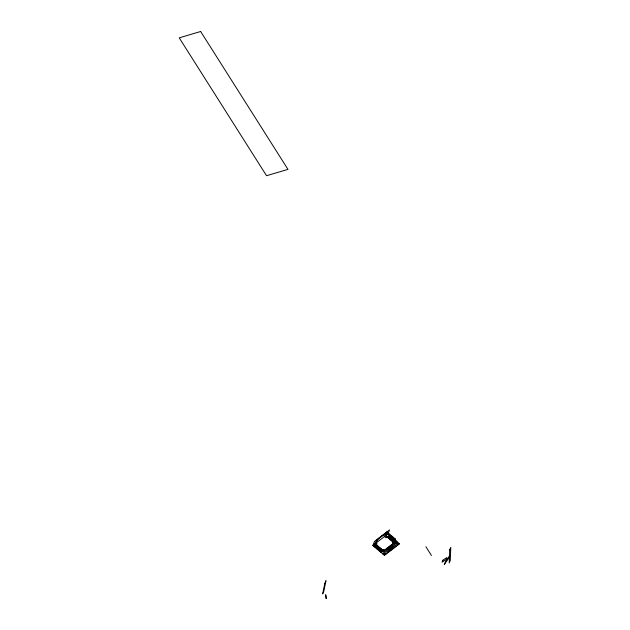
<?xml version="1.0" encoding="UTF-8"?>
<svg xmlns="http://www.w3.org/2000/svg" width="630" height="630" viewBox="0 0 630 630"><rect width="100%" height="100%" fill="white"/><g stroke="black" fill="none" stroke-linecap="round" stroke-linejoin="round"><path stroke-width="0.94" d="M376.425 540.65L387.103 531.98L376.716 539.949L375.173 543.674L383.583 550.872L384.434 555.337L399.459 543.8L387.907 533.901L385.875 535.012M395.278 539.871L395.569 539.17L395.278 539.871L386.851 532.649M377.339 539.949L376.086 542.973L377.118 543.847L373.905 546.312M387.103 531.98L385.599 535.665L394.01 542.871L399.459 543.8L397.735 543.273M385.741 533.5L384.481 536.492L386.001 537.815L389.403 535.185M449.891 555.424L448.678 558.29L444.323 564.48L445.536 561.613L449.34 556.195M390.002 539.445L392.356 537.721M375.448 543.013L372.881 545.438L384.434 555.337L384.237 553.628M391.836 541.012L394.01 539.13M389.442 538.957L391.679 537.13M391.206 540.469L393.443 538.642M392.466 541.556L394.711 539.729M388.875 538.469L391.143 536.673M373.393 545.879L375.693 544.115M387.733 537.492L390.033 535.728M388.308 537.988L390.608 536.217M376.433 548.478L378.724 546.714M390.568 539.926L392.876 538.162M378.937 550.628L381.237 548.864M393.569 539.674L394.349 539.075M395.404 540.327L392.317 542.698L396.372 546.171M393.553 542.485L395.861 540.713M381.284 552.636L396.309 541.099M382.859 553.983L384.009 553.101M374.393 546.738L376.756 545.029M375.653 547.817L378.016 546.108M377.071 549.029L379.433 547.32M378.331 550.108L380.693 548.399M379.575 551.171L381.953 549.478M380.748 552.179L383.127 550.486M395.538 543.131L397.262 541.918M374.882 547.155L377.307 545.501M377.716 549.581L380.142 547.927M380.205 551.715L383.591 549.399L387.639 552.872M393.616 543.17L397.916 544.981M387.804 532.578L395.53 539.201M385.379 549.494L388.489 552.211M392.38 544.123L395.467 546.864M386.269 548.817L389.348 551.557M386.922 548.305L389.994 551.061M387.584 547.801L390.647 550.557M388.245 547.297L391.301 550.061M388.899 546.793L391.954 549.557M390.876 545.273L393.923 548.045M389.56 546.289L392.608 549.061M390.222 545.777L393.254 548.557M391.537 544.769L394.561 547.557M425.904 546.745L431.44 555.487M384.04 550.525L386.032 554.101M449.702 549.888L449.222 562.873L450.292 560.33L450.773 547.344L449.702 549.888M324.804 583.412L322.67 593.948L323.844 591.16L325.978 580.624L324.804 583.412M374.543 541.414L372.881 545.438L387.907 533.901L389.568 529.885L374.543 541.414M325.726 594.87L326.19 598.5L325.726 594.87M442.914 560.18L442.047 562.22L445.977 559.629L446.835 557.582L442.914 560.18M200.655 31.5L179.227 37.839L266.545 175.723L287.973 169.383L200.655 31.5"/></g></svg>
